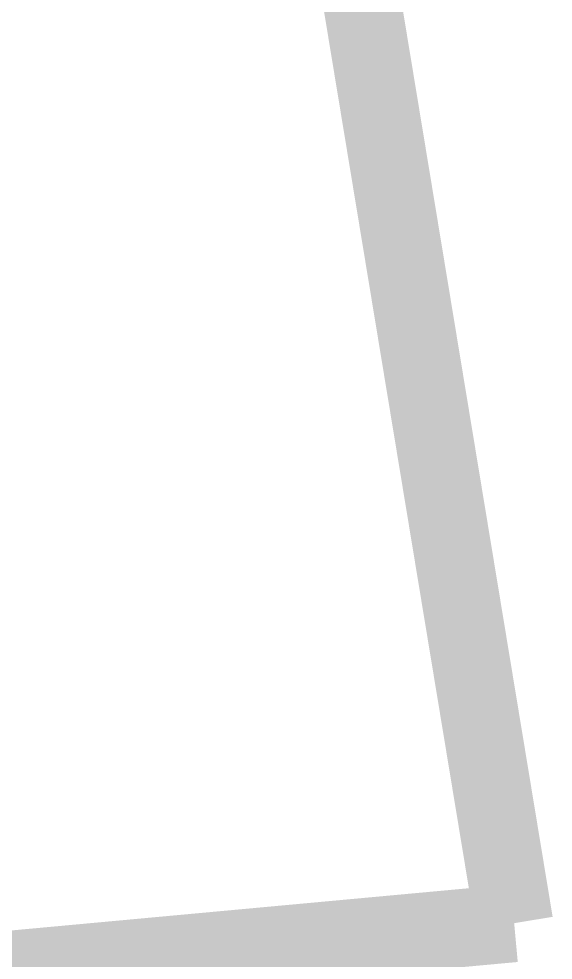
# Model space of a CAD drawing. Extents: x 302512 to 1034855, y -184136 to 410364.
# Drawn here: x 675982 to 679407, y 151035 to 157074 of the extents above; entities that cross this region are included whole.
import ezdxf

# ---------------------------------------------------------------- set-up
doc = ezdxf.new("R2010")
doc.units = 0
doc.header["$MEASUREMENT"] = 0
doc.linetypes.add('DASHED2', pattern=[0.375, 0.25, -0.125])
doc.layers.add('PUB_TEXT', color=7, linetype='Continuous')

msp = doc.modelspace()

# ---------------------------------------------------------------- linework, layer by layer
at = {"layer": 'PUB_TEXT', "linetype": 'DASHED2', "ltscale": 11501}
for points in [[(679156.8, 151272.6, 500, 500, 0), (674476.8, 179622.6, 500, 500, 0), (570706.8, 177822.6, 500, 500, 0), (555676.8, 191092.6, 500, 500, 0), (576316.8, 296222.6, 500, 500, 0), (582276.8, 325892.6, 500, 500, 0), (611026.8, 352092.6, 500, 500, 0), (587226.8, 362592.6, 500, 500, 0), (568226.8, 384592.6, 500, 500, 0), (507726.8, 367092.6, 500, 500, 0), (519926.8, 321592.6, 500, 500, 0), (525256.8, 322672.6, 500, 500, 0), (524046.8, 295192.6, 500, 500, 0), (523196.8, 273732.6, 500, 500, 0), (513646.8, 246792.6, 500, 500, 0), (511726.8, 220832.6, 500, 500, 0), (509166.8, 213602.6, 500, 500, 0), (488786.8, 113992.6, 500, 500, 0), (505976.8, 97612.6, 500, 500, 0), (504766.8, 88882.6, 500, 500, 0), (517386.8, 66042.6, 500, 500, 0), (535206.8, 49082.6, 500, 500, 0), (563796.8, 36592.6, 500, 500, 0), (551656.8, 5252.6, 500, 500, 0)], [(604461.6, 30528.5, 500, 500, 0), (605476.8, 35172.6, 500, 500, 0), (597776.8, 37952.6, 500, 500, 0), (583760.3, 45744.2, 500, 500, 0), (588676.8, 75312.6, 500, 500, 0), (624086.8, 81442.6, 500, 500, 0), (623206.8, 89712.6, 500, 500, 0), (621576.8, 90242.6, 500, 500, 0), (632196.8, 129822.6, 500, 500, 0), (637236.8, 134102.6, 500, 500, 0), (638996.8, 147562.6, 500, 500, 0), (679156.8, 151272.6, 500, 500, 0)]]:
    msp.add_lwpolyline(points, format="xyseb", dxfattribs=at)

doc.saveas('drawing.dxf')
